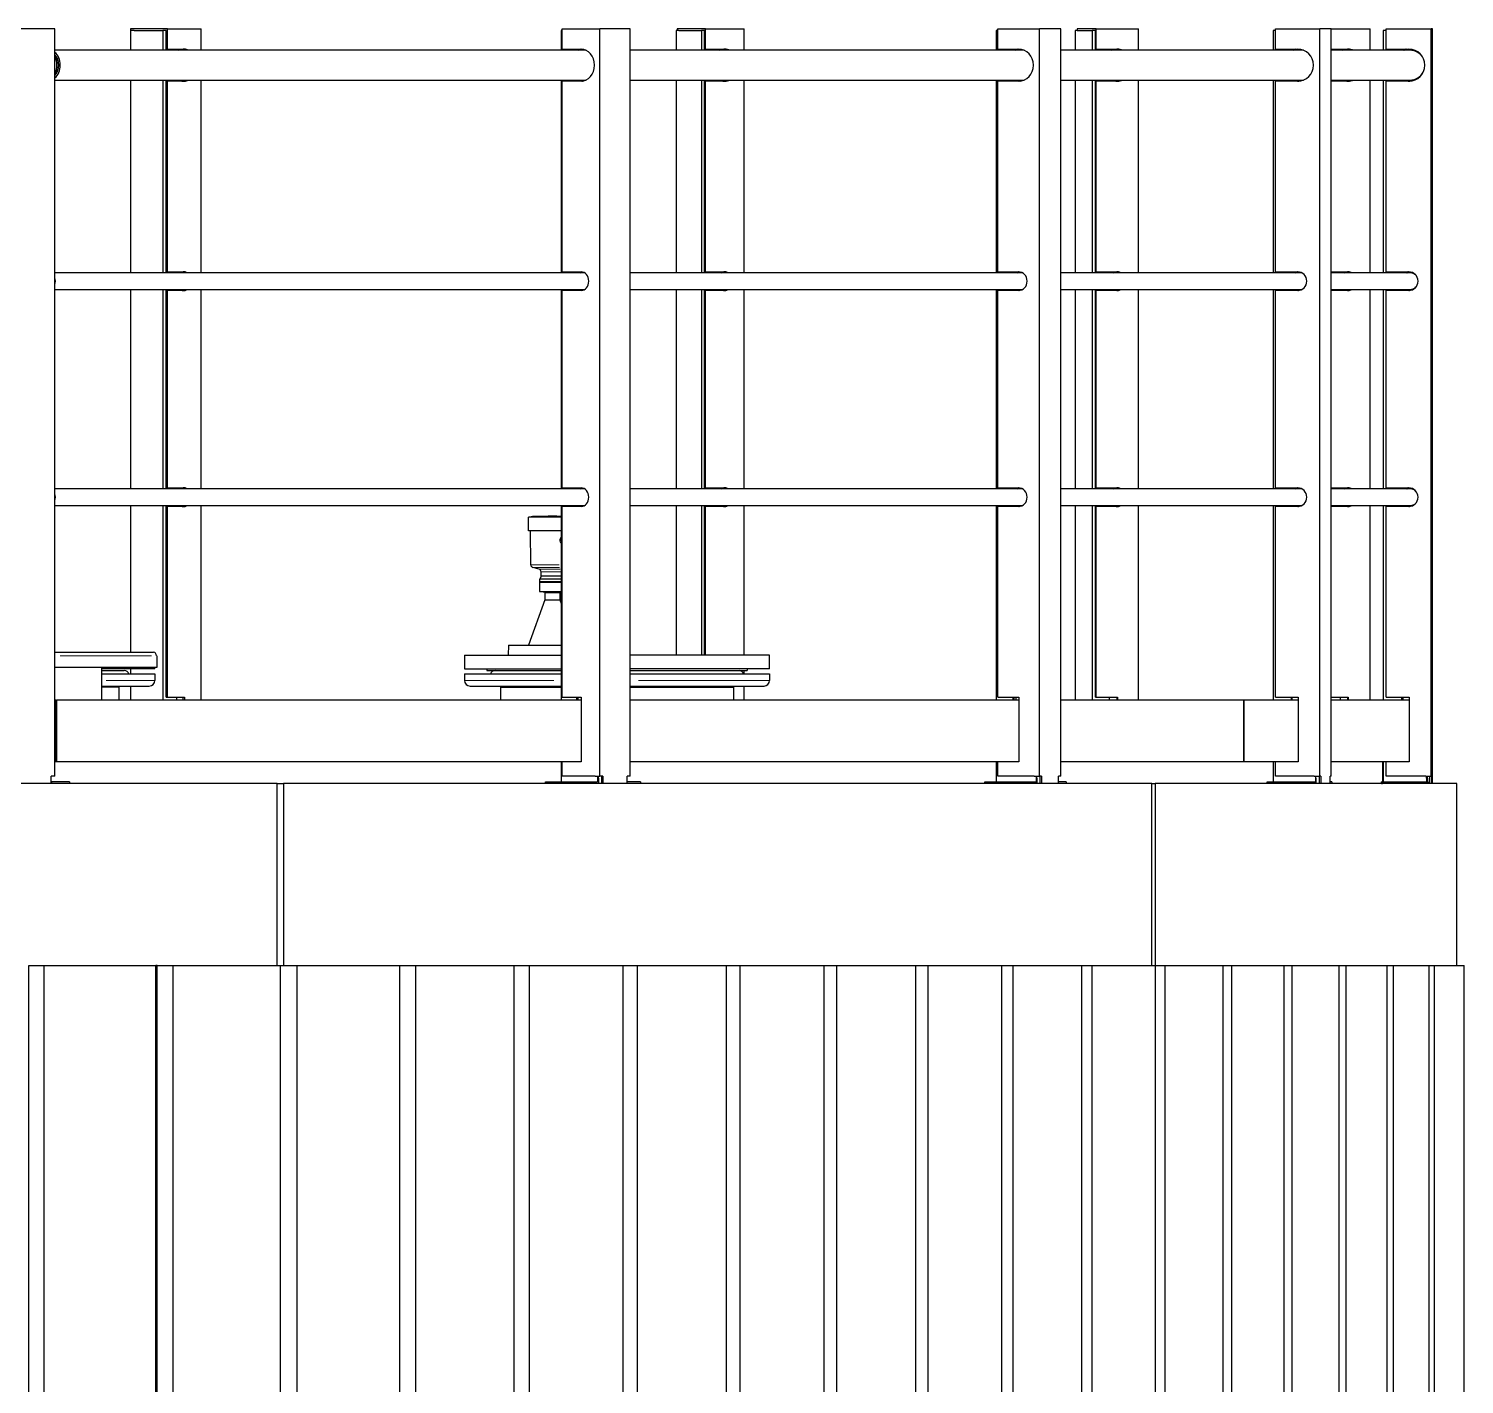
# Model space of a CAD drawing. Header units: millimetres. Extents: x 0 to 89100, y 0 to 63000.
# Drawn here: x 26354 to 28681, y 52986 to 55182 of the extents above; entities that cross this region are included whole.
import ezdxf

# ---------------------------------------------------------------- set-up
doc = ezdxf.new("R2010")
doc.units = ezdxf.units.MM
doc.header["$LTSCALE"] = 150
doc.layers.add('Visible', color=7, linetype='Continuous', lineweight=25)
doc.layers.add('Visible Narrow', color=7, linetype='Continuous', lineweight=18)

msp = doc.modelspace()

# ---------------------------------------------------------------- linework, layer by layer
at = {"layer": 'Visible'}
for p, q in [((26396.79, 55182.02), (26334.41, 55182.02)), ((26396.79, 53971.02), (26396.79, 55182.02)), ((26518.99, 55179.02), (26518.99, 55147.17)), ((26524.94, 55179.02), (26518.99, 55179.02)), ((26578.94, 55182.02), (26519.44, 55182.02)), ((26519.44, 55182.02), (26519.44, 55179.02)), ((26524.94, 55179.02), (26565.94, 55179.02)), ((26565.94, 55179.02), (26571.89, 55179.02)), ((26575.64, 55179.02), (26571.89, 55179.02)), ((26571.89, 55179.02), (26571.89, 55147.17)), ((26576.96, 55179.02), (26575.64, 55179.02)), ((26576.96, 55149.02), (26576.96, 55179.02)), ((26578.94, 55182.02), (26633.71, 55182.02)), ((26578.94, 55149.02), (26578.94, 55182.02)), ((26633.71, 55147.17), (26633.71, 55182.02)), ((27218.85, 55179.02), (27217.41, 55179.02)), ((27217.41, 55179.02), (27217.41, 55147.17)), ((27218.85, 55182.02), (27279.92, 55182.02)), ((27218.85, 55149.02), (27218.85, 55182.02)), ((27329.23, 55182.02), (27279.92, 55182.02)), ((27279.92, 53971.02), (27279.92, 55182.02)), ((27329.23, 53971.02), (27329.23, 55182.02)), ((27403.45, 55179.02), (27403.45, 55147.17)), ((27408.05, 55179.02), (27403.45, 55179.02)), ((27451.18, 55182.02), (27405.19, 55182.02)), ((27405.19, 55182.02), (27405.19, 55179.02)), ((27408.05, 55179.02), (27439.73, 55179.02)), ((27439.73, 55179.02), (27444.33, 55179.02)), ((27448.63, 55179.02), (27444.33, 55179.02)), ((27444.33, 55179.02), (27444.33, 55147.17)), ((27449.65, 55179.02), (27448.63, 55179.02)), ((27449.65, 55149.02), (27449.65, 55179.02)), ((27451.18, 55182.02), (27513.93, 55182.02)), ((27451.18, 55149.02), (27451.18, 55182.02)), ((27513.93, 55147.17), (27513.93, 55182.02)), ((27924.72, 55179.02), (27922.02, 55179.02)), ((27922.02, 55179.02), (27922.02, 55147.17)), ((27924.72, 55182.02), (27992.13, 55182.02)), ((27924.72, 55149.02), (27924.72, 55182.02)), ((28026.66, 55182.02), (27992.13, 55182.02)), ((27992.13, 53971.02), (27992.13, 55182.02)), ((28026.66, 53971.02), (28026.66, 55182.02)), ((28050.34, 55179.02), (28050.34, 55147.17)), ((28053.42, 55179.02), (28050.34, 55179.02)), ((28084.21, 55182.02), (28053.32, 55182.02)), ((28053.32, 55182.02), (28053.32, 55179.02)), ((28053.42, 55179.02), (28074.71, 55179.02)), ((28074.71, 55179.02), (28077.79, 55179.02)), ((28082.49, 55179.02), (28077.79, 55179.02)), ((28077.79, 55179.02), (28077.79, 55147.17)), ((28083.18, 55179.02), (28082.49, 55179.02)), ((28083.18, 55149.02), (28083.18, 55179.02)), ((28084.21, 55182.02), (28152.77, 55182.02)), ((28084.21, 55149.02), (28084.21, 55182.02)), ((28152.77, 55147.17), (28152.77, 55182.02)), ((28375.03, 55179.02), (28371.16, 55179.02)), ((28371.16, 55179.02), (28371.16, 55147.17)), ((28375.03, 55182.02), (28446.46, 55182.02)), ((28375.03, 55149.02), (28375.03, 55182.02)), ((28465.02, 55182.02), (28446.46, 55182.02)), ((28446.46, 53971.02), (28446.46, 55182.02)), ((28465.02, 55182.02), (28528.19, 55182.02)), ((28465.02, 53971.02), (28465.02, 55182.02)), ((28528.19, 55147.17), (28528.19, 55182.02)), ((28554.24, 55179.02), (28549.35, 55179.02)), ((28549.35, 55179.02), (28549.35, 55147.17)), ((28554.24, 55182.02), (28627.22, 55182.02)), ((28554.24, 55149.02), (28554.24, 55182.02)), ((28629.17, 55182.02), (28627.22, 55182.02)), ((28627.22, 53971.02), (28627.22, 55182.02)), ((28629.17, 53971.02), (28629.17, 55182.02)), ((27257.45, 55147.17), (26396.79, 55147.17)), ((26396.92, 55139.21), (26396.79, 55139.35)), ((26576.96, 55149.02), (26578.94, 55149.02)), ((26578.94, 55149.02), (26606.33, 55149.02)), ((26596.89, 55147.17), (26599.29, 55149.02)), ((27218.85, 55149.02), (27249.39, 55149.02)), ((27245.29, 55147.17), (27247.97, 55149.02)), ((27249.61, 55149.02), (27246.94, 55147.17)), ((27967.32, 55147.17), (27329.23, 55147.17)), ((27449.65, 55149.02), (27451.18, 55149.02)), ((27451.18, 55149.02), (27482.56, 55149.02)), ((27472.98, 55147.17), (27475.73, 55149.02)), ((27924.72, 55149.02), (27958.42, 55149.02)), ((27952.8, 55147.17), (27955.76, 55149.02)), ((27956.91, 55149.02), (27953.95, 55147.17)), ((27954.33, 55147.17), (27954.33, 55147.41)), ((28420.17, 55147.17), (28026.66, 55147.17)), ((28083.18, 55149.02), (28084.21, 55149.02)), ((28084.21, 55149.02), (28118.49, 55149.02)), ((28109.1, 55147.17), (28112.11, 55149.02)), ((28120.09, 55147.17), (28120.09, 55148.87)), ((28375.03, 55149.02), (28410.74, 55149.02)), ((28403.78, 55147.17), (28406.91, 55149.02)), ((28407.53, 55149.02), (28404.39, 55147.17)), ((28419.66, 55147.17), (28419.86, 55147.29)), ((28465.02, 55149.02), (28492.18, 55149.02)), ((28592.81, 55147.17), (28465.02, 55147.17)), ((28483.3, 55147.17), (28486.46, 55149.02)), ((28554.24, 55149.02), (28590.73, 55149.02)), ((28582.67, 55147.17), (28585.87, 55149.02)), ((28585.94, 55149.02), (28582.73, 55147.17)), ((28584.34, 55147.17), (28587.54, 55149.02)), ((28587.61, 55149.02), (28584.4, 55147.17)), ((28592.9, 55147.17), (28592.81, 55147.17)), ((28593.6, 55147.17), (28592.9, 55147.17)), ((26396.92, 55106.83), (26396.79, 55106.7)), ((26396.79, 55098.87), (27257.45, 55098.87)), ((26518.99, 55098.87), (26518.99, 54786.47)), ((26571.89, 55098.87), (26571.89, 54786.47)), ((26578.94, 55097.02), (26576.96, 55097.02)), ((26576.96, 54788.02), (26576.96, 55097.02)), ((26578.94, 54788.02), (26578.94, 55097.02)), ((26606.33, 55097.02), (26578.94, 55097.02)), ((26633.71, 54786.47), (26633.71, 55098.87)), ((27217.41, 55098.87), (27217.41, 54786.47)), ((27218.85, 54788.02), (27218.85, 55097.02)), ((27249.39, 55097.02), (27218.85, 55097.02)), ((27329.23, 55098.87), (27967.32, 55098.87)), ((27403.45, 55098.87), (27403.45, 54786.47)), ((27444.33, 55098.87), (27444.33, 54786.47)), ((27451.18, 55097.02), (27449.65, 55097.02)), ((27449.65, 54788.02), (27449.65, 55097.02)), ((27451.18, 54788.02), (27451.18, 55097.02)), ((27482.56, 55097.02), (27451.18, 55097.02)), ((27513.93, 54786.47), (27513.93, 55098.87)), ((27922.02, 55098.87), (27922.02, 54786.47)), ((27924.72, 54788.02), (27924.72, 55097.02)), ((27958.42, 55097.02), (27924.72, 55097.02)), ((28026.66, 55098.87), (28420.17, 55098.87)), ((28050.34, 55098.87), (28050.34, 54786.47)), ((28077.79, 55098.87), (28077.79, 54786.47)), ((28084.21, 55097.02), (28083.18, 55097.02)), ((28083.18, 54788.02), (28083.18, 55097.02)), ((28084.21, 54788.02), (28084.21, 55097.02)), ((28118.49, 55097.02), (28084.21, 55097.02)), ((28117.11, 55097.08), (28117.11, 55098.87)), ((28120.09, 55097.17), (28120.09, 55098.87)), ((28152.77, 54786.47), (28152.77, 55098.87)), ((28371.16, 55098.87), (28371.16, 54786.47)), ((28375.03, 54788.02), (28375.03, 55097.02)), ((28410.74, 55097.02), (28375.03, 55097.02)), ((28465.02, 55098.87), (28592.81, 55098.87)), ((28492.18, 55097.02), (28465.02, 55097.02)), ((28528.19, 54786.47), (28528.19, 55098.87)), ((28549.35, 55098.87), (28549.35, 54786.47)), ((28554.24, 54788.02), (28554.24, 55097.02)), ((28590.73, 55097.02), (28554.24, 55097.02)), ((28592.81, 55098.87), (28592.9, 55098.87)), ((28592.9, 55098.87), (28593.6, 55098.87)), ((26576.96, 54788.02), (26578.94, 54788.02)), ((26578.94, 54788.02), (26606.33, 54788.02)), ((26599.49, 54786.47), (26601.51, 54788.02)), ((27218.85, 54788.02), (27249.39, 54788.02)), ((27248.19, 54786.47), (27250.37, 54787.98)), ((27251.71, 54787.76), (27249.84, 54786.47)), ((27449.65, 54788.02), (27451.18, 54788.02)), ((27451.18, 54788.02), (27482.56, 54788.02)), ((27475.96, 54786.47), (27478.27, 54788.02)), ((27924.72, 54788.02), (27958.42, 54788.02)), ((27956, 54786.47), (27958.48, 54788.02)), ((27959.55, 54787.97), (27957.15, 54786.47)), ((28083.18, 54788.02), (28084.21, 54788.02)), ((28084.21, 54788.02), (28118.49, 54788.02)), ((28112.35, 54786.47), (28114.88, 54788.02)), ((28120.09, 54786.47), (28120.09, 54787.76)), ((28375.03, 54788.02), (28410.74, 54788.02)), ((28407.17, 54786.47), (28409.8, 54788.02)), ((28410.41, 54788.02), (28407.79, 54786.47)), ((28465.02, 54788.02), (28492.18, 54788.02)), ((28486.72, 54786.47), (28489.37, 54788.02)), ((28554.24, 54788.02), (28590.73, 54788.02)), ((28586.13, 54786.47), (28588.82, 54788.02)), ((28588.88, 54788.02), (28586.2, 54786.47)), ((28587.8, 54786.47), (28590.49, 54788.02)), ((28590.55, 54788.02), (28587.87, 54786.47)), ((27254.94, 54786.47), (26396.79, 54786.47)), ((27964.56, 54786.47), (27329.23, 54786.47)), ((28417.24, 54786.47), (28026.66, 54786.47)), ((28592.81, 54786.47), (28465.02, 54786.47)), ((28592.9, 54786.47), (28592.81, 54786.47)), ((28593.6, 54786.47), (28592.9, 54786.47)), ((26396.79, 54759.57), (27254.94, 54759.57)), ((26518.99, 54759.57), (26518.99, 54436.47)), ((26571.89, 54759.57), (26571.89, 54436.47)), ((26578.94, 54758.02), (26576.96, 54758.02)), ((26576.96, 54438.02), (26576.96, 54758.02)), ((26578.94, 54438.02), (26578.94, 54758.02)), ((26606.33, 54758.02), (26578.94, 54758.02)), ((26633.71, 54436.47), (26633.71, 54759.57)), ((27217.41, 54759.57), (27217.41, 54436.47)), ((27218.85, 54438.02), (27218.85, 54758.02)), ((27249.39, 54758.02), (27218.85, 54758.02)), ((27329.23, 54759.57), (27964.56, 54759.57)), ((27403.45, 54759.57), (27403.45, 54436.47)), ((27444.33, 54759.57), (27444.33, 54436.47)), ((27451.18, 54758.02), (27449.65, 54758.02)), ((27449.65, 54438.02), (27449.65, 54758.02)), ((27451.18, 54438.02), (27451.18, 54758.02)), ((27482.56, 54758.02), (27451.18, 54758.02)), ((27513.93, 54436.47), (27513.93, 54759.57)), ((27922.02, 54759.57), (27922.02, 54436.47)), ((27924.72, 54438.02), (27924.72, 54758.02)), ((27958.42, 54758.02), (27924.72, 54758.02)), ((28026.66, 54759.57), (28417.24, 54759.57)), ((28050.34, 54759.57), (28050.34, 54436.47)), ((28077.79, 54759.57), (28077.79, 54436.47)), ((28084.21, 54758.02), (28083.18, 54758.02)), ((28083.18, 54438.02), (28083.18, 54758.02)), ((28084.21, 54438.02), (28084.21, 54758.02)), ((28118.49, 54758.02), (28084.21, 54758.02)), ((28117.11, 54758.11), (28117.11, 54759.57)), ((28120.09, 54758.29), (28120.09, 54759.57)), ((28152.77, 54436.47), (28152.77, 54759.57)), ((28371.16, 54759.57), (28371.16, 54436.47)), ((28375.03, 54438.02), (28375.03, 54758.02)), ((28410.74, 54758.02), (28375.03, 54758.02)), ((28465.02, 54759.57), (28592.81, 54759.57)), ((28492.18, 54758.02), (28465.02, 54758.02)), ((28528.19, 54436.47), (28528.19, 54759.57)), ((28549.35, 54759.57), (28549.35, 54436.47)), ((28554.24, 54438.02), (28554.24, 54758.02)), ((28590.73, 54758.02), (28554.24, 54758.02)), ((28592.81, 54759.57), (28592.9, 54759.57)), ((28592.9, 54759.57), (28593.6, 54759.57)), ((26576.96, 54438.02), (26578.94, 54438.02)), ((26578.94, 54438.02), (26606.33, 54438.02)), ((26599.49, 54436.47), (26601.51, 54438.02)), ((27218.85, 54438.02), (27249.39, 54438.02)), ((27248.19, 54436.47), (27250.37, 54437.98)), ((27449.65, 54438.02), (27451.18, 54438.02)), ((27451.18, 54438.02), (27482.56, 54438.02)), ((27475.96, 54436.47), (27478.27, 54438.02)), ((27924.72, 54438.02), (27958.42, 54438.02)), ((27956, 54436.47), (27958.48, 54438.02)), ((27959.55, 54437.97), (27957.15, 54436.47)), ((28083.18, 54438.02), (28084.21, 54438.02)), ((28084.21, 54438.02), (28118.49, 54438.02)), ((28112.35, 54436.47), (28114.88, 54438.02)), ((28375.03, 54438.02), (28410.74, 54438.02)), ((28407.17, 54436.47), (28409.8, 54438.02)), ((28410.41, 54438.02), (28407.79, 54436.47)), ((28465.02, 54438.02), (28492.18, 54438.02)), ((28486.72, 54436.47), (28489.37, 54438.02)), ((28554.24, 54438.02), (28590.73, 54438.02)), ((28586.13, 54436.47), (28588.82, 54438.02)), ((28588.88, 54438.02), (28586.2, 54436.47)), ((28587.8, 54436.47), (28590.49, 54438.02)), ((28590.55, 54438.02), (28587.87, 54436.47)), ((27254.94, 54436.47), (26396.79, 54436.47)), ((27251.71, 54437.76), (27249.84, 54436.47)), ((27964.56, 54436.47), (27329.23, 54436.47)), ((28417.24, 54436.47), (28026.66, 54436.47)), ((28120.09, 54436.47), (28120.09, 54437.76)), ((28592.81, 54436.47), (28465.02, 54436.47)), ((26396.79, 54409.57), (27254.94, 54409.57)), ((26518.99, 54409.57), (26518.99, 54172.02)), ((26571.89, 54409.57), (26571.89, 54094.02)), ((26578.94, 54408.02), (26576.96, 54408.02)), ((26576.96, 54099.02), (26576.96, 54408.02)), ((26606.33, 54408.02), (26578.94, 54408.02)), ((26578.94, 54099.02), (26578.94, 54408.02)), ((26633.71, 54094.02), (26633.71, 54409.57)), ((27217.41, 54391.91), (27172.96, 54391.91)), ((27217.41, 54409.57), (27217.41, 54094.02)), ((27249.39, 54408.02), (27218.85, 54408.02)), ((27218.85, 54099.02), (27218.85, 54408.02)), ((27329.23, 54409.57), (27964.56, 54409.57)), ((27403.45, 54409.57), (27403.45, 54167.02)), ((27444.33, 54409.57), (27444.33, 54167.02)), ((27451.18, 54408.02), (27449.65, 54408.02)), ((27449.65, 54167.02), (27449.65, 54408.02)), ((27482.56, 54408.02), (27451.18, 54408.02)), ((27451.18, 54167.02), (27451.18, 54408.02)), ((27513.93, 54167.02), (27513.93, 54409.57)), ((27922.02, 54409.57), (27922.02, 54094.02)), ((27958.42, 54408.02), (27924.72, 54408.02)), ((27924.72, 54099.02), (27924.72, 54408.02)), ((28026.66, 54409.57), (28417.24, 54409.57)), ((28050.34, 54409.57), (28050.34, 54094.02)), ((28077.79, 54409.57), (28077.79, 54094.02)), ((28084.21, 54408.02), (28083.18, 54408.02)), ((28083.18, 54099.02), (28083.18, 54408.02)), ((28118.49, 54408.02), (28084.21, 54408.02)), ((28084.21, 54099.02), (28084.21, 54408.02)), ((28117.11, 54408.11), (28117.11, 54409.57)), ((28120.09, 54408.29), (28120.09, 54409.57)), ((28152.77, 54094.02), (28152.77, 54409.57)), ((28371.16, 54409.57), (28371.16, 54094.02)), ((28410.74, 54408.02), (28375.03, 54408.02)), ((28375.03, 54099.02), (28375.03, 54408.02)), ((28465.02, 54409.57), (28592.81, 54409.57)), ((28492.18, 54408.02), (28465.02, 54408.02)), ((28528.19, 54094.02), (28528.19, 54409.57)), ((28549.35, 54409.57), (28549.35, 54094.02)), ((28590.73, 54408.02), (28554.24, 54408.02)), ((28554.24, 54099.02), (28554.24, 54408.02)), ((27217.41, 54390.44), (27164.48, 54390.44)), ((27164.48, 54368.47), (27164.48, 54390.44)), ((27217.41, 54368.47), (27164.48, 54368.47)), ((27167.94, 54313.29), (27167.46, 54368.47)), ((27181.36, 54306.28), (27171.27, 54308.98)), ((27184.7, 54295.26), (27184.7, 54301.93)), ((27181.95, 54285.47), (27217.41, 54285.47)), ((27181.95, 54285.47), (27181.95, 54270.04)), ((27184.7, 54295.26), (27182.82, 54290.11)), ((27217.41, 54290.11), (27182.82, 54290.11)), ((27182.82, 54285.97), (27182.82, 54290.11)), ((27217.41, 54285.97), (27182.82, 54285.97)), ((27217.41, 54295.26), (27184.7, 54295.26)), ((27184.95, 54285.97), (27184.95, 54285.47)), ((27190.69, 54256.74), (27164.26, 54183.52)), ((27181.95, 54270.04), (27217.41, 54270.04)), ((27190.69, 54268.46), (27181.95, 54270.04)), ((27190.69, 54268.46), (27215.21, 54268.46)), ((27190.69, 54268.46), (27190.69, 54256.74)), ((27190.69, 54256.74), (27215.21, 54256.74)), ((27215.21, 54268.46), (27217.41, 54268.86)), ((27215.21, 54268.46), (27215.21, 54256.74)), ((27215.21, 54256.74), (27217.41, 54250.65)), ((27131.74, 54183.52), (27131.45, 54167.02)), ((27131.74, 54183.52), (27217.41, 54183.52)), ((26396.79, 54172.02), (26556.73, 54172.02)), ((26561.33, 54166.02), (26561.89, 54166.02)), ((26561.89, 54166.02), (26561.89, 54147.02)), ((27060.45, 54167.02), (27217.41, 54167.02)), ((27060.45, 54167.02), (27060.45, 54145.02)), ((27554.91, 54167.02), (27329.23, 54167.02)), ((27554.91, 54145.02), (27554.91, 54167.02)), ((26561.89, 54147.02), (26396.79, 54147.02)), ((26472.45, 54147.02), (26472.45, 54094.02)), ((26558.72, 54145.02), (26472.45, 54145.02)), ((26472.45, 54142.02), (26509.22, 54142.02)), ((26472.45, 54137.02), (26558.72, 54137.02)), ((26518.99, 54145.02), (26518.99, 54137.02)), ((26558.72, 54145.02), (26558.72, 54147.02)), ((26558.72, 54137.02), (26558.72, 54126.02)), ((27060.45, 54145.02), (27217.41, 54145.02)), ((27060.45, 54137.02), (27217.41, 54137.02)), ((27060.45, 54137.02), (27060.45, 54126.02)), ((27096.95, 54145.02), (27096.95, 54142.02)), ((27096.95, 54142.02), (27217.41, 54142.02)), ((27554.91, 54145.02), (27329.23, 54145.02)), ((27329.23, 54142.02), (27518.41, 54142.02)), ((27329.23, 54137.02), (27554.91, 54137.02)), ((27513.93, 54137.02), (27513.93, 54142.02)), ((27518.41, 54145.02), (27518.41, 54142.02)), ((27554.91, 54137.02), (27554.91, 54126.02)), ((26472.45, 54117.02), (26549.72, 54117.02)), ((26500.37, 54115.02), (26472.45, 54115.02)), ((26500.37, 54115.02), (26500.37, 54094.02)), ((26518.99, 54117.02), (26518.99, 54094.02)), ((27069.45, 54117.02), (27217.41, 54117.02)), ((27118.8, 54117.02), (27118.8, 54115.02)), ((27217.41, 54115.02), (27118.8, 54115.02)), ((27118.8, 54115.02), (27118.8, 54094.02)), ((27118.8, 54115.02), (27217.41, 54115.02)), ((27329.23, 54117.02), (27545.91, 54117.02)), ((27496.56, 54115.02), (27329.23, 54115.02)), ((27329.23, 54115.02), (27496.56, 54115.02)), ((27496.56, 54117.02), (27496.56, 54115.02)), ((27496.56, 54115.02), (27496.56, 54094.02)), ((27513.93, 54094.02), (27513.93, 54117.02)), ((26398.22, 54094.02), (26396.79, 54094.02)), ((26398.22, 54094.02), (26399.11, 54094.02)), ((26398.22, 53994.02), (26398.22, 54094.02)), ((26399.11, 54094.02), (26399.11, 53994.02)), ((27249.81, 54094.02), (26399.11, 54094.02)), ((26576.96, 54099.02), (26578.94, 54099.02)), ((26578.94, 54099.02), (26606.7, 54099.02)), ((26594.39, 54094.02), (26594.39, 54099.02)), ((26604.72, 54094.02), (26604.72, 54099.02)), ((26606.7, 54099.02), (26606.7, 54094.02)), ((27218.85, 54099.02), (27249.81, 54099.02)), ((27242.51, 54094.02), (27242.51, 54099.02)), ((27244.15, 54099.02), (27244.15, 54094.02)), ((27249.81, 54099.02), (27249.81, 53994.02)), ((27958.89, 54094.02), (27329.23, 54094.02)), ((27924.72, 54099.02), (27958.89, 54099.02)), ((27949.72, 54094.02), (27949.72, 54099.02)), ((27950.87, 54099.02), (27950.87, 54094.02)), ((27954.33, 54094.02), (27954.33, 54099.02)), ((27958.89, 54099.02), (27958.89, 53994.02)), ((28322.87, 54094.02), (28026.66, 54094.02)), ((28083.18, 54099.02), (28084.21, 54099.02)), ((28084.21, 54099.02), (28118.96, 54099.02)), ((28105.97, 54094.02), (28105.97, 54099.02)), ((28117.93, 54094.02), (28117.93, 54099.02)), ((28118.96, 54099.02), (28118.96, 54094.02)), ((28322.87, 54094.02), (28323.2, 54094.02)), ((28322.87, 54094.02), (28322.87, 53994.02)), ((28323.2, 54094.02), (28323.2, 53994.02)), ((28411.23, 54094.02), (28323.2, 54094.02)), ((28375.03, 54099.02), (28411.23, 54099.02)), ((28400.52, 54094.02), (28400.52, 54099.02)), ((28401.14, 54099.02), (28401.14, 54094.02)), ((28411.23, 54099.02), (28411.23, 53994.02)), ((28465.02, 54099.02), (28492.67, 54099.02)), ((28591.23, 54094.02), (28465.02, 54094.02)), ((28480.01, 54094.02), (28480.01, 54099.02)), ((28492.18, 54094.02), (28492.18, 54099.02)), ((28492.67, 54099.02), (28492.67, 54094.02)), ((28554.24, 54099.02), (28591.23, 54099.02)), ((28579.34, 54094.02), (28579.34, 54099.02)), ((28579.4, 54099.02), (28579.4, 54094.02)), ((28581.01, 54094.02), (28581.01, 54099.02)), ((28581.07, 54099.02), (28581.07, 54094.02)), ((28591.23, 54099.02), (28591.23, 53994.02)), ((26398.22, 53994.02), (26396.79, 53994.02)), ((26399.11, 53994.02), (26398.22, 53994.02)), ((27248.87, 53994.02), (26399.11, 53994.02)), ((27217.41, 53994.02), (27217.41, 53962.02)), ((27218.85, 53971.02), (27218.85, 53994.02)), ((27249.81, 53994.02), (27248.87, 53994.02)), ((27957.85, 53994.02), (27329.23, 53994.02)), ((27922.02, 53994.02), (27922.02, 53962.02)), ((27924.72, 53971.02), (27924.72, 53994.02)), ((27958.89, 53994.02), (27957.85, 53994.02)), ((28322.87, 53994.02), (28026.66, 53994.02)), ((28323.2, 53994.02), (28322.87, 53994.02)), ((28410.13, 53994.02), (28323.2, 53994.02)), ((28371.16, 53994.02), (28371.16, 53962.02)), ((28375.03, 53971.02), (28375.03, 53994.02)), ((28411.23, 53994.02), (28410.13, 53994.02)), ((28590.1, 53994.02), (28465.02, 53994.02)), ((28548.6, 53962.03), (28548.6, 53994.02)), ((28549.35, 53994.02), (28549.35, 53962.02)), ((28554.24, 53971.02), (28554.24, 53994.02)), ((28591.23, 53994.02), (28590.1, 53994.02)), ((26756.72, 53959.02), (25188.23, 53959.02)), ((26396.79, 53971.02), (26390.55, 53971.02)), ((26390.55, 53959.02), (26390.55, 53971.02)), ((26390.55, 53962.02), (26391.72, 53962.02)), ((26420.13, 53962.02), (26391.72, 53962.02)), ((26420.13, 53962.02), (26420.13, 53959.02)), ((26756.72, 53664.02), (26756.72, 53959.02)), ((26756.72, 53959.02), (26767.01, 53959.02)), ((26767.01, 53959.02), (26767.01, 53664.02)), ((28174.36, 53959.02), (26767.01, 53959.02)), ((27191.66, 53962.02), (27250.22, 53962.02)), ((27191.66, 53959.02), (27191.66, 53962.02)), ((27272.4, 53971.02), (27218.85, 53971.02)), ((27250.22, 53962.02), (27272.68, 53962.02)), ((27250.22, 53962.02), (27250.22, 53959.02)), ((27272.4, 53971.02), (27279.92, 53971.02)), ((27272.68, 53962.02), (27275.97, 53962.02)), ((27275.97, 53971.02), (27275.97, 53968.02)), ((27275.97, 53968.02), (27275.97, 53962.02)), ((27277.61, 53968.02), (27277.61, 53971.02)), ((27277.61, 53968.02), (27277.61, 53959.02)), ((27284.85, 53971.02), (27279.92, 53971.02)), ((27282.35, 53971.02), (27282.35, 53959.02)), ((27284.85, 53971.02), (27284.85, 53959.02)), ((27329.23, 53971.02), (27324.3, 53971.02)), ((27324.3, 53959.02), (27324.3, 53971.02)), ((27345.55, 53962.02), (27324.3, 53962.02)), ((27345.55, 53962.02), (27345.55, 53959.02)), ((27903.99, 53962.02), (27968.63, 53962.02)), ((27903.99, 53959.02), (27903.99, 53962.02)), ((27983.82, 53971.02), (27924.72, 53971.02)), ((27968.63, 53962.02), (27984.36, 53962.02)), ((27968.63, 53962.02), (27968.63, 53959.02)), ((27983.82, 53971.02), (27992.13, 53971.02)), ((27984.36, 53962.02), (27986.66, 53962.02)), ((27986.66, 53971.02), (27986.66, 53968.02)), ((27986.66, 53968.02), (27986.66, 53962.02)), ((27987.81, 53968.02), (27987.81, 53971.02)), ((27987.81, 53968.02), (27987.81, 53959.02)), ((27995.58, 53971.02), (27992.13, 53971.02)), ((27992.81, 53971.02), (27992.81, 53959.02)), ((27995.58, 53971.02), (27995.58, 53959.02)), ((28026.66, 53971.02), (28023.21, 53971.02)), ((28023.21, 53959.02), (28023.21, 53971.02)), ((28035.39, 53962.02), (28023.21, 53962.02)), ((28035.39, 53962.02), (28035.39, 53959.02)), ((28174.36, 53664.02), (28174.36, 53959.02)), ((28174.36, 53959.02), (28179.83, 53959.02)), ((28179.83, 53959.02), (28179.83, 53664.02)), ((28668.6, 53959.02), (28179.83, 53959.02)), ((28361.47, 53962.02), (28429.97, 53962.02)), ((28361.47, 53959.02), (28361.47, 53962.02)), ((28369.54, 53962.03), (28370.08, 53962.03)), ((28370.08, 53962.03), (28371.16, 53962.03)), ((28437.65, 53971.02), (28375.03, 53971.02)), ((28429.97, 53962.02), (28438.42, 53962.02)), ((28429.97, 53962.02), (28429.97, 53959.02)), ((28437.65, 53971.02), (28446.46, 53971.02)), ((28438.42, 53962.02), (28439.66, 53962.02)), ((28439.66, 53971.02), (28439.66, 53968.02)), ((28439.66, 53968.02), (28439.66, 53962.02)), ((28440.28, 53968.02), (28440.28, 53971.02)), ((28440.28, 53968.02), (28440.28, 53959.02)), ((28445.38, 53971.02), (28445.38, 53959.02)), ((28448.31, 53971.02), (28446.46, 53971.02)), ((28448.31, 53971.02), (28448.31, 53959.02)), ((28465.02, 53971.02), (28463.16, 53971.02)), ((28463.16, 53959.02), (28463.16, 53971.02)), ((28465.85, 53962.02), (28463.16, 53962.02)), ((28465.85, 53962.02), (28465.85, 53959.02)), ((28545.98, 53962.03), (28546.54, 53962.03)), ((28546.54, 53959.03), (28545.98, 53959.03)), ((28546.54, 53962.03), (28549.35, 53962.03)), ((28546.54, 53959.03), (28548.33, 53959.03)), ((28548.33, 53962.02), (28618.31, 53962.02)), ((28548.33, 53959.02), (28548.33, 53962.02)), ((28618.22, 53971.02), (28554.24, 53971.02)), ((28618.22, 53971.02), (28627.22, 53971.02)), ((28618.31, 53962.02), (28619.2, 53962.02)), ((28618.31, 53962.02), (28618.31, 53959.02)), ((28619.2, 53962.02), (28619.33, 53962.02)), ((28619.33, 53971.02), (28619.33, 53968.02)), ((28619.33, 53968.02), (28619.33, 53962.02)), ((28619.4, 53968.02), (28619.4, 53971.02)), ((28619.4, 53968.02), (28619.4, 53959.02)), ((28621, 53968.02), (28621, 53971.02)), ((28621, 53968.02), (28621, 53959.02)), ((28621.07, 53968.02), (28621.07, 53971.02)), ((28621.07, 53968.02), (28621.07, 53962.02)), ((28621.07, 53962.02), (28621.2, 53962.02)), ((28622.09, 53962.02), (28621.2, 53962.02)), ((28622.09, 53962.02), (28622.09, 53959.02)), ((28624.42, 53971.02), (28624.42, 53959.02)), ((28627.42, 53971.02), (28627.22, 53971.02)), ((28627.42, 53971.02), (28627.42, 53959.02)), ((28629.17, 53971.02), (28628.98, 53971.02)), ((28628.98, 53959.02), (28628.98, 53971.02)), ((28668.6, 53664.02), (28668.6, 53959.02)), ((26354.3, 53664.02), (26378.99, 53664.02)), ((26354.3, 47799.02), (26354.3, 53664.02)), ((26378.99, 53664.02), (26378.99, 47799.02)), ((26378.99, 53664.02), (26560.48, 53664.02)), ((26562.2, 53664.02), (26560.48, 53664.02)), ((26560.48, 47799.02), (26560.48, 53664.02)), ((26562.2, 47799.02), (26562.2, 53664.02)), ((26562.2, 53664.02), (26587.78, 53664.02)), ((26587.78, 53664.02), (26587.78, 47799.02)), ((26587.78, 53664.02), (26762.34, 53664.02)), ((26762.34, 47799.02), (26762.34, 53664.02)), ((26762.34, 53664.02), (26788.56, 53664.02)), ((26788.56, 53664.02), (26788.56, 47799.02)), ((26788.56, 53664.02), (26955.97, 53664.02)), ((26955.97, 47799.02), (26955.97, 53664.02)), ((26955.97, 53664.02), (26981.07, 53664.02)), ((26981.07, 53664.02), (26981.07, 47799.02)), ((26981.07, 53664.02), (27141.1, 53664.02)), ((27141.1, 47799.02), (27141.1, 53664.02)), ((27141.1, 53664.02), (27165.06, 53664.02)), ((27165.06, 53664.02), (27165.06, 47799.02)), ((27165.06, 53664.02), (27317.5, 53664.02)), ((27317.5, 47799.02), (27317.5, 53664.02)), ((27317.5, 53664.02), (27340.28, 53664.02)), ((27340.28, 53664.02), (27340.28, 47799.02)), ((27340.28, 53664.02), (27484.94, 53664.02)), ((27484.94, 47799.02), (27484.94, 53664.02)), ((27484.94, 53664.02), (27506.51, 53664.02)), ((27506.51, 53664.02), (27506.51, 47799.02)), ((27506.51, 53664.02), (27643.18, 53664.02)), ((27643.18, 47799.02), (27643.18, 53664.02)), ((27643.18, 53664.02), (27663.52, 53664.02)), ((27663.52, 53664.02), (27663.52, 47799.02)), ((27663.52, 53664.02), (27792.03, 53664.02)), ((27792.03, 47799.02), (27792.03, 53664.02)), ((27792.03, 53664.02), (27811.1, 53664.02)), ((27811.1, 53664.02), (27811.1, 47799.02)), ((27811.1, 53664.02), (27931.29, 53664.02)), ((27931.29, 47799.02), (27931.29, 53664.02)), ((27931.29, 53664.02), (27949.07, 53664.02)), ((27949.07, 53664.02), (27949.07, 47799.02)), ((27949.07, 53664.02), (28060.77, 53664.02)), ((28060.77, 47799.02), (28060.77, 53664.02)), ((28060.77, 53664.02), (28077.23, 53664.02)), ((28077.23, 53664.02), (28077.23, 47799.02)), ((28077.23, 53664.02), (28180.3, 53664.02)), ((28180.3, 47799.02), (28180.3, 53664.02)), ((28180.3, 53664.02), (28195.43, 53664.02)), ((28195.43, 53664.02), (28195.43, 47799.02)), ((28195.43, 53664.02), (28289.72, 53664.02)), ((28289.72, 47799.02), (28289.72, 53664.02)), ((28289.72, 53664.02), (28303.5, 53664.02)), ((28303.5, 53664.02), (28303.5, 47799.02)), ((28303.5, 53664.02), (28388.9, 53664.02)), ((28388.9, 47799.02), (28388.9, 53664.02)), ((28388.9, 53664.02), (28401.3, 53664.02)), ((28401.3, 53664.02), (28401.3, 47799.02)), ((28401.3, 53664.02), (28477.7, 53664.02)), ((28477.7, 53664.02), (28488.71, 53664.02)), ((28477.7, 50799.02), (28477.7, 53664.02)), ((28488.71, 53664.02), (28488.71, 50799.02)), ((28488.71, 53664.02), (28555.99, 53664.02)), ((28555.99, 53664.02), (28565.61, 53664.02)), ((28555.99, 50799.02), (28555.99, 53664.02)), ((28565.61, 53664.02), (28565.61, 50799.02)), ((28565.61, 53664.02), (28623.69, 53664.02)), ((28623.69, 53664.02), (28631.89, 53664.02)), ((28623.69, 50799.02), (28623.69, 53664.02)), ((28631.89, 53664.02), (28631.89, 50799.02)), ((28631.89, 53664.02), (28680.7, 53664.02)), ((28680.7, 50799.02), (28680.7, 53664.02))]:
    msp.add_line(p, q, dxfattribs=at)
for centre, radius, start, end in [((28593.6, 55123.02), 24.15, 52.60909, 90), ((28593.6, 55123.02), 24.15, 270, 307.39091), ((28592.81, 54773.02), 13.45, 44.68772, 90.00286), ((28593.6, 54773.02), 13.45, 62.44968, 90), ((28593.6, 54773.02), 13.45, 270, 297.55032), ((28592.81, 54423.02), 13.45, 44.68772, 90.00286), ((27202.95, 54194.17), 200, 98.62277, 101.09054), ((27202.95, 53792.08), 600, 88.65603, 91.34397), ((27172.44, 54313.33), 4.5, 180.5, 255), ((27180.2, 54301.93), 4.5, 0, 75), ((26509.22, 54134.02), 8, 22.02431, 90), ((27109.95, 54134.02), 8, 90, 157.97569), ((27505.41, 54134.02), 8, 22.02431, 90), ((26549.72, 54126.02), 9, 270, 0), ((27069.45, 54126.02), 9, 180, 270), ((27545.91, 54126.02), 9, 270, 0)]:
    msp.add_arc(centre, radius, start, end, dxfattribs=at)
for centre, major_axis, ratio, start_param, end_param in [((26387.78, 55123.02), (0, 24.15), 0.7268331, 3.6804843, 5.7442937), ((26387.78, 55123.02), (0, -20.9), 0.7268331, 0.6347627, 2.5068299), ((26382.28, 55123.02), (0, 24.15), 0.7261522, 4.115628, 5.3091499), ((26387.78, 55123.02), (0, -20.5), 0.7265353, 0.6603712, 2.4812214), ((26604.34, 55123.02), (0, 26), 0.7502127, 5.903675, 6.2831853), ((26606.33, 55123.02), (0, 26), 0.7502127, 5.903675, 6.2831853), ((27249.39, 55123.02), (0, 26), 0.8365866, 3.1415927, 6.2831853), ((27481.02, 55123.02), (0, 26), 0.8595612, 5.903675, 6.2831853), ((27482.56, 55123.02), (0, 26), 0.8595612, 5.903675, 6.2831853), ((27958.42, 55123.02), (0, 26), 0.9234779, 3.1415927, 6.2831853), ((28117.46, 55123.02), (0, 26), 0.9392494, 5.903675, 6.2831853), ((28118.49, 55123.02), (0, 26), 0.9392494, 5.903675, 6.2831853), ((28410.74, 55123.02), (0, 26), 0.9785036, 3.1415927, 6.2831853), ((28477.45, 55123.02), (0, 26), 0.9865277, 5.903675, 5.9981307), ((28477.95, 55123.02), (0, 26), 0.9865277, 5.903675, 6.0114415), ((28491.69, 55123.02), (0, 26), 0.9865277, 5.903675, 6.2831853), ((28492.18, 55123.02), (0, 26), 0.9865277, 5.903675, 6.2831853), ((28590.73, 55123.02), (0, 26), 0.9997647, 3.1415927, 6.2831853), ((28592.81, 55123.02), (0, 24.15), 0.9999011, 5.2075689, 6.2831853), ((28592.9, 55123.02), (0, 24.15), 0.9999129, 5.290674, 6.2851607), ((26604.52, 55123.02), (0, -26), 0.7502127, 5.903675, 6.2786217), ((26602.54, 55123.02), (0, -26), 0.7502127, 0.0508688, 0.3795103), ((26604.34, 55123.02), (0, -26), 0.7502127, 0, 0.3795103), ((26606.33, 55123.02), (0, -26), 0.7502127, 0, 0.3795103), ((27253.8, 55123.02), (0, -26), 0.8365866, 5.903675, 6.1815832), ((27255.44, 55123.02), (0, -26), 0.8365866, 5.903675, 6.1435248), ((27481.72, 55123.02), (0, -26), 0.8595612, 5.903675, 6.2675896), ((27480.19, 55123.02), (0, -26), 0.8595612, 0.0343064, 0.3795103), ((27481.02, 55123.02), (0, -26), 0.8595612, 0, 0.3795103), ((27482.56, 55123.02), (0, -26), 0.8595612, 0, 0.3795103), ((27962.19, 55123.02), (0, -26), 0.9234779, 5.903675, 6.2046969), ((27963.34, 55123.02), (0, -26), 0.9234779, 5.903675, 6.1806299), ((28118.65, 55123.02), (0, -26), 0.9392494, 5.903675, 6.2587766), ((28117.46, 55123.02), (0, -26), 0.9392494, 0, 0.3795103), ((28118.49, 55123.02), (0, -26), 0.9392494, 0, 0.3795103), ((28413.73, 55123.02), (0, -26), 0.9785036, 5.903675, 6.2244245), ((28414.35, 55123.02), (0, -26), 0.9785036, 5.903675, 6.2122396), ((28493.33, 55123.02), (0, -26), 0.9865277, 5.903675, 6.2510963), ((28477.45, 55123.02), (0, -26), 0.9865277, 0.3146954, 0.3795103), ((28477.95, 55123.02), (0, -26), 0.9865277, 0.3046506, 0.3795103), ((28480.25, 55123.02), (0, -26), 0.9865277, 0.2579721, 0.3795103), ((28480.74, 55123.02), (0, -26), 0.9865277, 0.2480904, 0.3795103), ((28491.69, 55123.02), (0, -26), 0.9865277, 0, 0.3795103), ((28492.18, 55123.02), (0, -26), 0.9865277, 0, 0.3795103), ((28592.84, 55123.02), (0, -26), 0.9997647, 5.903675, 6.2426264), ((28592.9, 55123.02), (0, -26), 0.9997647, 5.903675, 6.2413735), ((28594.51, 55123.02), (0, -26), 0.9997647, 5.903675, 6.2104447), ((28594.57, 55123.02), (0, -26), 0.9997647, 5.903675, 6.2091895), ((28592.81, 55123.02), (0, -24.15), 0.9999011, 0, 1.0756164), ((28592.9, 55123.02), (0, -24.15), 0.9999129, 6.2812099, 7.2756966), ((26604.34, 54773.02), (0, 15), 0.7502127, 5.8245707, 6.2831853), ((26606.33, 54773.02), (0, 15), 0.7502127, 5.8245707, 6.2831853), ((27249.39, 54773.02), (0, 15), 0.8365866, 3.1415927, 6.2831853), ((27481.02, 54773.02), (0, 15), 0.8595612, 5.8245707, 6.2831853), ((27482.56, 54773.02), (0, 15), 0.8595612, 5.8245707, 6.2831853), ((27958.42, 54773.02), (0, 15), 0.9234779, 3.1415927, 6.2831853), ((28117.46, 54773.02), (0, 15), 0.9392494, 5.8245707, 6.2831853), ((28118.49, 54773.02), (0, 15), 0.9392494, 5.8245707, 6.2831853), ((28410.74, 54773.02), (0, 15), 0.9785036, 3.1415927, 6.2831853), ((28491.69, 54773.02), (0, 15), 0.9865277, 5.8245707, 6.2831853), ((28492.18, 54773.02), (0, 15), 0.9865277, 5.8245707, 6.2831853), ((28590.73, 54773.02), (0, 15), 0.9997647, 3.1415927, 6.2831853), ((26387.78, 54773.02), (0, 13.45), 0.7268331, 4.3133729, 5.1114051), ((28592.9, 54773.02), (9.05, 9.95), 0.9999918, 0, 0.7415858), ((26604.52, 54773.02), (0, -15), 0.7502127, 5.8245707, 6.2752749), ((26602.54, 54773.02), (0, -15), 0.7502127, 0.0882491, 0.4586146), ((26604.34, 54773.02), (0, -15), 0.7502127, 0, 0.4586146), ((26606.33, 54773.02), (0, -15), 0.7502127, 0, 0.4586146), ((27253.8, 54773.02), (0, -15), 0.8365866, 5.8245707, 6.1064593), ((27255.44, 54773.02), (0, -15), 0.8365866, 5.8245707, 6.0394883), ((27481.72, 54773.02), (0, -15), 0.8595612, 5.8245707, 6.2561505), ((27480.19, 54773.02), (0, -15), 0.8595612, 0.0594878, 0.4586146), ((27481.02, 54773.02), (0, -15), 0.8595612, 0, 0.4586146), ((27482.56, 54773.02), (0, -15), 0.8595612, 0, 0.4586146), ((27962.19, 54773.02), (0, -15), 0.9234779, 5.8245707, 6.1468564), ((27963.34, 54773.02), (0, -15), 0.9234779, 5.8245707, 6.1047894), ((28118.65, 54773.02), (0, -15), 0.9392494, 5.8245707, 6.2408684), ((28117.46, 54773.02), (0, -15), 0.9392494, 0, 0.4586146), ((28118.49, 54773.02), (0, -15), 0.9392494, 0, 0.4586146), ((28413.73, 54773.02), (0, -15), 0.9785036, 5.8245707, 6.1812153), ((28414.35, 54773.02), (0, -15), 0.9785036, 5.8245707, 6.1600045), ((28493.33, 54773.02), (0, -15), 0.9865277, 5.8245707, 6.2275451), ((28480.25, 54773.02), (0, 15), 0.9865277, 3.5996522, 3.6002073), ((28480.74, 54773.02), (0, -15), 0.9865277, 0.4396532, 0.4586146), ((28491.69, 54773.02), (0, -15), 0.9865277, 0, 0.4586146), ((28492.18, 54773.02), (0, -15), 0.9865277, 0, 0.4586146), ((28592.84, 54773.02), (0, -15), 0.9997647, 5.8245707, 6.2128444), ((28592.9, 54773.02), (0, -15), 0.9997647, 5.8245707, 6.2106692), ((28594.51, 54773.02), (0, -15), 0.9997647, 5.8245707, 6.1568771), ((28594.57, 54773.02), (0, -15), 0.9997647, 5.8245707, 6.1546897), ((28592.81, 54773.02), (0, -13.45), 0.9999011, 0, 0.7908979), ((28592.9, 54773.02), (0, -13.45), 0.9999129, 6.2796384, 7.0212242), ((26604.34, 54423.02), (0, 15), 0.7502127, 5.8245707, 6.2831853), ((26606.33, 54423.02), (0, 15), 0.7502127, 5.8245707, 6.2831853), ((27249.39, 54423.02), (0, 15), 0.8365866, 3.1415927, 6.2831853), ((27481.02, 54423.02), (0, 15), 0.8595612, 5.8245707, 6.2831853), ((27482.56, 54423.02), (0, 15), 0.8595612, 5.8245707, 6.2831853), ((27958.42, 54423.02), (0, 15), 0.9234779, 3.1415927, 6.2831853), ((28117.46, 54423.02), (0, 15), 0.9392494, 5.8245707, 6.2831853), ((28118.49, 54423.02), (0, 15), 0.9392494, 5.8245707, 6.2831853), ((28410.74, 54423.02), (0, 15), 0.9785036, 3.1415927, 6.2831853), ((28491.69, 54423.02), (0, 15), 0.9865277, 5.8245707, 6.2831853), ((28492.18, 54423.02), (0, 15), 0.9865277, 5.8245707, 6.2831853), ((28590.73, 54423.02), (0, 15), 0.9997647, 3.1415927, 6.2831853), ((26387.78, 54423.02), (0, 13.45), 0.7268331, 4.3133729, 5.1114051), ((26604.52, 54423.02), (0, -15), 0.7502127, 5.8245707, 6.2752749), ((26602.54, 54423.02), (0, -15), 0.7502127, 0.0882491, 0.4586146), ((26604.34, 54423.02), (0, -15), 0.7502127, 0, 0.4586146), ((26606.33, 54423.02), (0, -15), 0.7502127, 0, 0.4586146), ((27253.8, 54423.02), (0, -15), 0.8365866, 5.8245707, 6.1064593), ((27255.44, 54423.02), (0, -15), 0.8365866, 5.8245707, 6.0394883), ((27481.72, 54423.02), (0, -15), 0.8595612, 5.8245707, 6.2561505), ((27480.19, 54423.02), (0, -15), 0.8595612, 0.0594878, 0.4586146), ((27481.02, 54423.02), (0, -15), 0.8595612, 0, 0.4586146), ((27482.56, 54423.02), (0, -15), 0.8595612, 0, 0.4586146), ((27962.19, 54423.02), (0, -15), 0.9234779, 5.8245707, 6.1468564), ((27963.34, 54423.02), (0, -15), 0.9234779, 5.8245707, 6.1047894), ((28118.65, 54423.02), (0, -15), 0.9392494, 5.8245707, 6.2408684), ((28117.46, 54423.02), (0, -15), 0.9392494, 0, 0.4586146), ((28118.49, 54423.02), (0, -15), 0.9392494, 0, 0.4586146), ((28413.73, 54423.02), (0, -15), 0.9785036, 5.8245707, 6.1812153), ((28414.35, 54423.02), (0, -15), 0.9785036, 5.8245707, 6.1600045), ((28493.33, 54423.02), (0, -15), 0.9865277, 5.8245707, 6.2275451), ((28480.25, 54423.02), (0, 15), 0.9865277, 3.5996522, 3.6002073), ((28480.74, 54423.02), (0, -15), 0.9865277, 0.4396532, 0.4586146), ((28491.69, 54423.02), (0, -15), 0.9865277, 0, 0.4586146), ((28492.18, 54423.02), (0, -15), 0.9865277, 0, 0.4586146), ((28592.84, 54423.02), (0, -15), 0.9997647, 5.8245707, 6.2128444), ((28592.9, 54423.02), (0, -15), 0.9997647, 5.8245707, 6.2106692), ((28594.51, 54423.02), (0, -15), 0.9997647, 5.8245707, 6.1568771), ((28594.57, 54423.02), (0, -15), 0.9997647, 5.8245707, 6.1546897), ((28592.81, 54423.02), (0, -13.45), 0.9999011, 0, 0.7908979), ((26556.73, 54166.02), (0, 6), 0.7660444, 4.712389, 6.2831853)]:
    msp.add_ellipse(centre, major_axis=major_axis, ratio=ratio, start_param=start_param, end_param=end_param, dxfattribs=at)
msp.add_open_spline([(27217.41, 54348.92), (27217.32, 54349.03), (27217.23, 54349.14), (27216.61, 54349.98), (27216.03, 54350.88), (27215.48, 54352.59), (27215.39, 54353.27), (27215.47, 54354.63), (27215.63, 54355.26), (27216.22, 54356.7), (27216.72, 54357.48), (27217.3, 54358.24), (27217.36, 54358.31), (27217.41, 54358.37)], degree=3, knots=[0.6521774, 0.6521774, 0.6521774, 0.6521774, 0.7079245, 0.7079245, 1.0618924, 1.0618924, 1.2866737, 1.2866737, 1.4984929, 1.4984929, 1.7892436, 1.7892436, 1.8174492, 1.8174492, 1.8174492, 1.8174492], dxfattribs=at)
at = {"layer": 'Visible Narrow'}
for p, q in [((27214.16, 54313.29), (27168.11, 54313.29)), ((27214.46, 54308.98), (27171.44, 54308.98)), ((27215.47, 54306.28), (27181.51, 54306.28)), ((27215.92, 54301.93), (27184.84, 54301.93)), ((26553.1, 54166.02), (26405.02, 54166.02)), ((26479.98, 54126.02), (26558.48, 54126.02)), ((27060.95, 54126.02), (27205.52, 54126.02)), ((27342.4, 54126.02), (27554.06, 54126.02)), ((26391.72, 53961.87), (26391.72, 53959.17)), ((27272.68, 53959.17), (27272.68, 53961.87)), ((27276.05, 53968.02), (27277.53, 53968.02)), ((27984.36, 53959.17), (27984.36, 53961.87)), ((27986.72, 53968.02), (27987.76, 53968.02)), ((28369.54, 53962.03), (28369.54, 53962.02)), ((28370.08, 53962.02), (28370.08, 53962.03)), ((28438.42, 53959.17), (28438.42, 53961.87)), ((28439.69, 53968.02), (28440.25, 53968.02)), ((28545.98, 53962.03), (28545.98, 53959.03)), ((28546.54, 53959.18), (28546.54, 53961.88)), ((28619.2, 53959.17), (28619.2, 53961.87)), ((28619.33, 53968.02), (28619.39, 53968.02)), ((28621, 53968.02), (28621.06, 53968.02)), ((28621.2, 53961.87), (28621.2, 53959.17))]:
    msp.add_line(p, q, dxfattribs=at)
msp.add_ellipse((26387.1, 55123.02), major_axis=(0, -21.07), ratio=0.7265353, start_param=0.7737004, end_param=2.3678922, dxfattribs=at)

doc.saveas('drawing.dxf')
